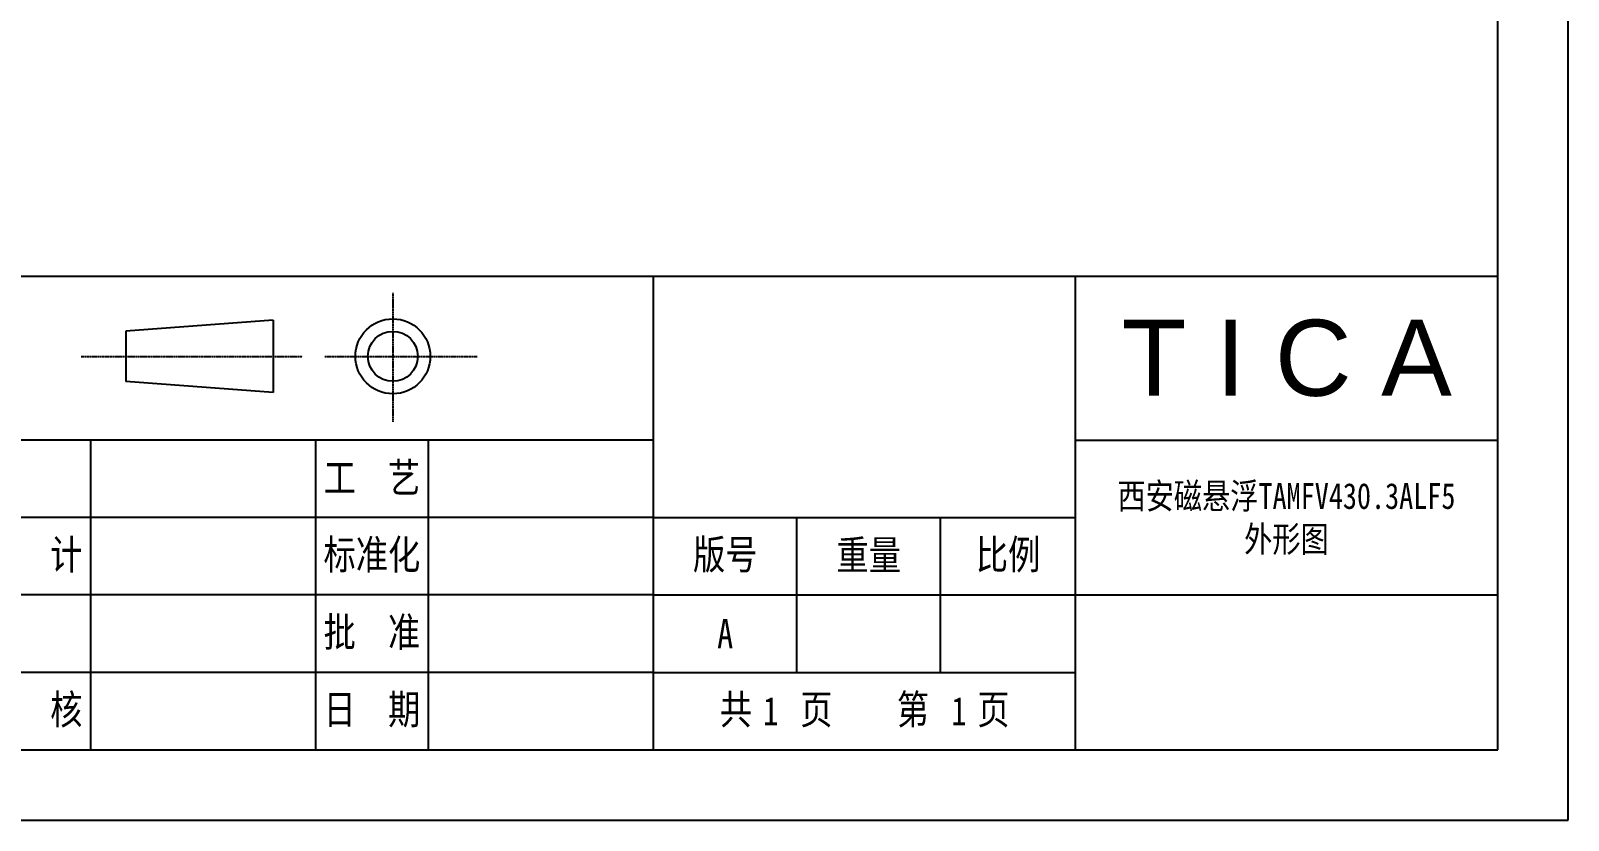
# Model space of a CAD drawing. Header units: millimetres. Extents: x 113490 to 142599, y -20467 to 115.
# Drawn here: x 131893 to 142599, y -20467 to -14973 of the extents above; entities that cross this region are included whole.
import ezdxf

# ---------------------------------------------------------------- set-up
doc = ezdxf.new("R2010")
doc.units = ezdxf.units.MM
doc.linetypes.add('CENTER', pattern=[0.6, 0.375, -0.075, 0.075, -0.075])
doc.layers.add('标题', color=5, linetype='Continuous')
doc.layers.add('标题栏', color=5, linetype='Continuous')
doc.styles.add('HZFS', font='仿宋_GB2312_0.ttf', dxfattribs={"width": 0.8, "height": 4})
doc.styles.get("Standard").update_dxf_attribs({"font": 'msyh.ttf'})

# ---------------------------------------------------------------- blocks, each defined once
blk = doc.blocks.new('A4H-标准')
at = {"layer": '标题', "color": 3}
for p, q in [((1370.89, -2.88), (1370.89, 207.12)), ((1073.89, -2.88), (1370.89, -2.88))]:
    blk.add_line(p, q, dxfattribs=at)

msp = doc.modelspace()

# ---------------------------------------------------------------- linework, layer by layer
at = {"layer": '标题', "color": 5}
msp.add_line((142109.3, -19977.3), (142109.3, -375.3), dxfattribs=at)
at = {"layer": '标题'}
for p, q in [((142109.3, -16684.1), (131524.3, -16684.1)), ((136228.7, -19977.3), (136228.7, -16684.1)), ((139169, -19977.3), (139169, -16687.8)), ((142109.3, -19977.3), (142109.3, -16687.8)), ((142109.3, -19977.3), (142109.3, -16687.8)), ((142109.3, -19977.3), (142109.3, -16687.8)), ((133580.9, -16987.7), (132555.1, -17064.4)), ((133580.9, -16987.7), (133580.9, -17489.9)), ((132555.1, -17064.4), (132555.1, -17413.3)), ((133580.9, -17489.9), (132555.1, -17413.3)), ((139169, -17821.1), (142109.3, -17821.1)), ((136228.7, -18360.1), (139169, -18360.1)), ((137228.4, -19438.2), (137228.4, -18360.1)), ((138228.1, -19438.2), (138228.1, -18360.1)), ((136228.7, -18899.2), (142109.3, -18899.2)), ((136228.7, -19438.2), (139169, -19438.2)), ((115940.7, -19977.3), (142109.3, -19977.3))]:
    msp.add_line(p, q, dxfattribs=at)
at = {"layer": '标题', "color": 1, "linetype": 'CENTER', "ltscale": 3}
for p, q in [((134414.4, -16797.9), (134414.4, -17695.4)), ((132243.4, -17238.8), (133785.7, -17238.8)), ((133940.5, -17238.8), (135001.1, -17238.8))]:
    msp.add_line(p, q, dxfattribs=at)
at = {"layer": '标题', "color": 3}
for p, q in [((136228.7, -17821.1), (131524.3, -17821.1)), ((132308.3, -17821.1), (132308.3, -19977.3)), ((133876.5, -17821.1), (133876.5, -19977.3)), ((134660.6, -17821.1), (134660.6, -19977.3)), ((136228.7, -18360.1), (131524.3, -18360.1)), ((136228.7, -18899.2), (131524.3, -18899.2)), ((136228.7, -19438.2), (131524.3, -19438.2))]:
    msp.add_line(p, q, dxfattribs=at)
at = {"layer": '标题'}
for radius in [260.9, 260.9, 173.9, 173.9]:
    msp.add_circle((134414.4, -17238.8), radius, dxfattribs=at)

# ---------------------------------------------------------------- block references
at = {"xscale": 98.00999999999476, "yscale": 98.01000000000022, "zscale": 98.01000000000002}
msp.add_blockref('A4H-标准', (8238.9, -20184.6), dxfattribs=at)

# ---------------------------------------------------------------- texts
at = {"layer": '标题', "insert": (140639.2, -17252.6), "char_height": 529.254, "width": 2940.3, "attachment_point": 5}
msp.add_mtext('{\\fSwis721 BlkOul BT|b0|i0|c0|p82;T I C A}', dxfattribs=at)
at = {"layer": '标题', "attachment_point": 5, "style": 'HZFS'}
for s, insert, char_height, width in [('版号', (136729.5, -18629.6), 205.82, 1001.458), ('重量', (137728.3, -18629.6), 205.82, 999.702), ('比例', (138698.6, -18629.6), 205.82, 940.896), ('共   页    第   页', (137699.9, -19707.8), 205.821, 2942.342)]:
    msp.add_mtext(s, dxfattribs=dict(at, insert=insert, char_height=char_height, width=width))
at = {"layer": '标题栏', "color": 5, "attachment_point": 5, "style": 'HZFS'}
for s, insert, char_height, width in [('工  艺', (134268.5, -18090.6), 205.82, 784.08), ('{\\fSimSun|b0|i0|c134|p2;西安磁悬浮\\fSimSun|b0|i0|c0|p2;TAMFV430.3ALF5\\fSimSun|b0|i0|c134|p2;\\P外形图 } ', (140637, -18371.3), 180, 2935.926), ('设  计', (131916.3, -18629.6), 205.82, 784.08), ('标准化', (134268.5, -18629.6), 205.82, 784.08), ('批  准', (134268.5, -19168.7), 205.82, 784.08), ('A', (136728.6, -19168.7), 205.8, 999.702), ('审  核', (131916.3, -19707.8), 205.82, 784.08), ('日  期', (134268.5, -19707.8), 205.82, 784.08), ('1 ', (137045.4, -19707.8), 196.02, 1633.295), ('1 ', (138356.5, -19707.8), 196.02, 1633.295)]:
    msp.add_mtext(s, dxfattribs=dict(at, insert=insert, char_height=char_height, width=width))

doc.saveas('drawing.dxf')
